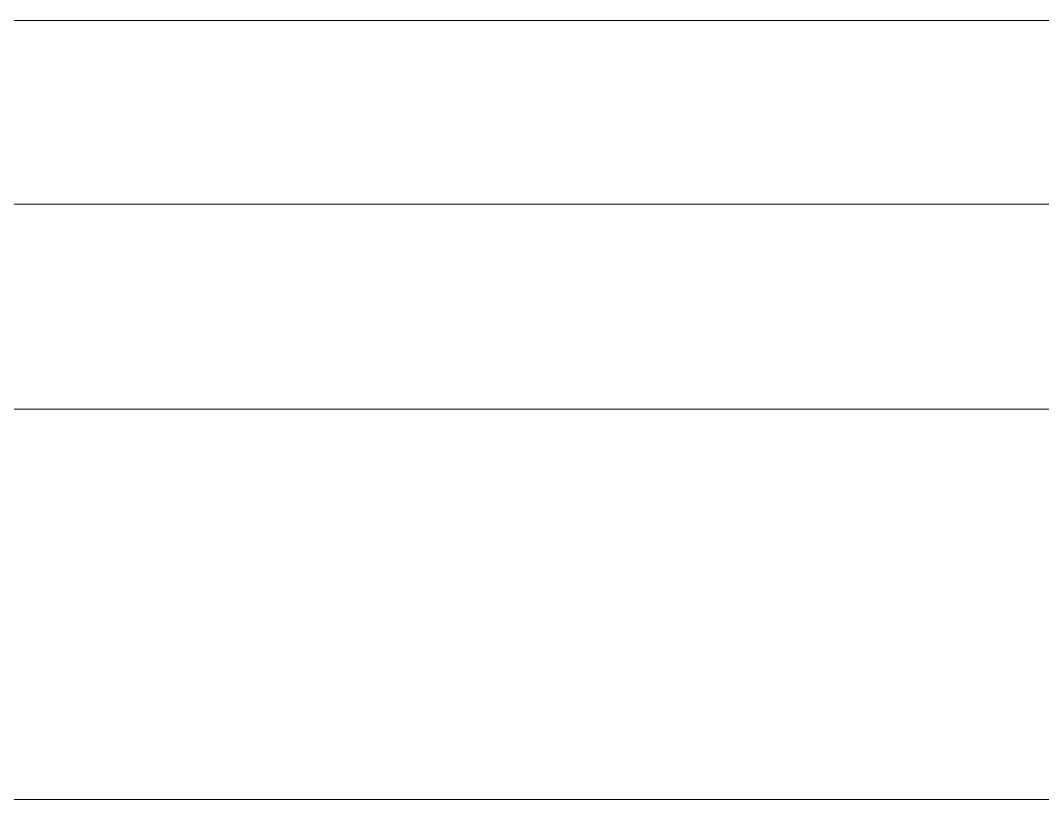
# Model space of a CAD drawing. Header units: millimetres. Extents: x 97 to 214665, y -4577 to 61202.
# Drawn here: x 189579.1 to 189683.8, y 16045.2 to 16125 of the extents above; entities that cross this region are included whole.
import ezdxf

# ---------------------------------------------------------------- set-up
doc = ezdxf.new("R2010")
doc.units = ezdxf.units.MM
for name, color, linetype, lineweight in [('A-GLAZ-____-MCUT', 151, 'Continuous', 9), ('A-GLAZ-____-OTLN', 151, 'Continuous', 9), ('A-GLAZ-CURT-OTLN', 52, 'Continuous', 9), ('A-GLAZ-CWMG-OTLN', 51, 'Continuous', 9)]:
    doc.layers.add(name, color=color, linetype=linetype, lineweight=lineweight)

# ---------------------------------------------------------------- blocks, each defined once
blk = doc.blocks.new('PNS_Панель прямоугольная2 - Нр_Стекло - 40мм-39391516-О_АИ_ПП_4_200_Целиком')
at = {"layer": 'A-GLAZ-____-OTLN', "lineweight": 5}
h = blk.add_hatch(dxfattribs=at)
h.set_pattern_fill('FP_141', color=256, style=0, pattern_type=2)
h.set_pattern_definition([(45, (-131902.5, -15985.2), (-282.8427, 282.8427), [200, -600]), (45, (-132102.5, -16085.2), (-282.8427, 282.8427), [600, -200]), (45, (-131702.5, -16185.2), (-282.8427, 282.8427), [200, -600])])
h.paths.add_polyline_path([(-192.64, -40), (447.51, -40), (447.51, -21), (457.51, -21), (457.51, 0), (-457.51, 0), (-457.51, -21), (-447.51, -21), (-447.51, -40)])
at = {"layer": 'A-GLAZ-____-MCUT', "color": 10, "lineweight": 5}
for p, q in [((457.51, 0), (-457.51, 0)), ((-447.51, -40), (447.51, -40))]:
    blk.add_line(p, q, dxfattribs=at)
at = {"layer": 'A-GLAZ-____-OTLN', "color": 10, "lineweight": 5}
blk.add_line((-457.51, 0), (457.51, 0), dxfattribs=at)
blk = doc.blocks.new('Прямоугольный импост - Рядовой 50х200-39391418-О_АИ_ПП_4_200_Целиком')
at = {"layer": 'A-GLAZ-CWMG-OTLN', "color": 10, "lineweight": 5}
for p, q in [((132250, 16125), (131354.98, 16125)), ((132250, 16106.2), (131354.98, 16106.2))]:
    blk.add_line(p, q, dxfattribs=at)
blk = doc.blocks.new('0083_СОШ675_АР_R22_rvt-1-О_АИ_ПП_4_200_Целиком')
at = {"layer": 'A-GLAZ-CURT-OTLN', "color": 90, "lineweight": 9}
blk.add_blockref('PNS_Панель прямоугольная2 - Нр_Стекло - 40мм-39391516-О_АИ_ПП_4_200_Целиком', (131802.49, 16085.2), dxfattribs=at)
at = {"layer": 'A-GLAZ-CWMG-OTLN', "color": 90, "lineweight": 9}
blk.add_blockref('Прямоугольный импост - Рядовой 50х200-39391418-О_АИ_ПП_4_200_Целиком', (0, 0), dxfattribs=at)

msp = doc.modelspace()

# ---------------------------------------------------------------- block references
at = {"color": 250, "lineweight": 5}
msp.add_blockref('0083_СОШ675_АР_R22_rvt-1-О_АИ_ПП_4_200_Целиком', (57498.114412, 0), dxfattribs=at)

doc.saveas('drawing.dxf')
